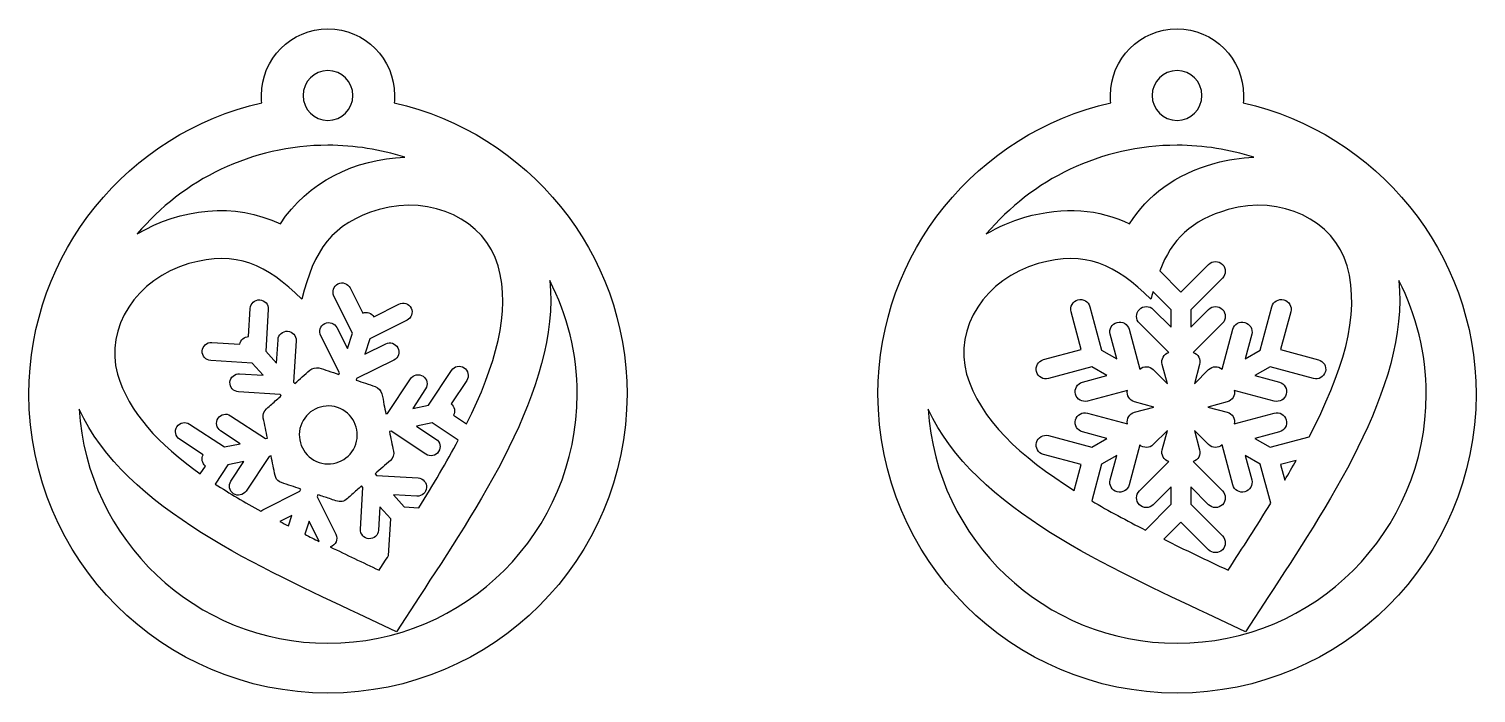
# Model space of a CAD drawing. Header units: centimetres. Extents: x -1 to 124, y -94 to 8.
# Drawn here: x 25.02 to 46.79, y -2.3 to 7.7 of the extents above; entities that cross this region are included whole.
import ezdxf

# ---------------------------------------------------------------- set-up
doc = ezdxf.new("R2010")
doc.units = ezdxf.units.CM
doc.header["$MEASUREMENT"] = 0
doc.layers.add('layer 1', color=7, linetype='Continuous')

msp = doc.modelspace()

# ---------------------------------------------------------------- linework, layer by layer
at = {"layer": 'layer 1', "color": 250}
for points, knots in [([(29.51982, -2.30398), (32.00457, -2.30398), (34.01887, -0.28968), (34.01887, 2.19507), (34.01887, 2.19507), (34.01887, 4.3376), (32.5212, 6.13034), (30.51568, 6.58353), (30.51568, 6.58353), (30.51966, 6.61983), (30.52172, 6.65675), (30.52172, 6.69412), (30.52172, 6.69412), (30.52172, 7.24745), (30.07314, 7.69602), (29.51982, 7.69602), (29.51982, 7.69602), (28.9665, 7.69602), (28.51792, 7.24745), (28.51792, 6.69412), (28.51792, 6.69412), (28.51792, 6.65675), (28.51998, 6.61983), (28.52396, 6.58353), (28.52396, 6.58353), (26.51844, 6.13034), (25.02077, 4.3376), (25.02077, 2.19507), (25.02077, 2.19507), (25.02077, -0.28968), (27.03507, -2.30398), (29.51982, -2.30398)], [0, 0, 0, 0, 0.11111111, 0.11111111, 0.11111111, 0.11111111, 0.22222222, 0.22222222, 0.22222222, 0.22222222, 0.33333333, 0.33333333, 0.33333333, 0.33333333, 0.44444444, 0.44444444, 0.44444444, 0.44444444, 0.55555556, 0.55555556, 0.55555556, 0.55555556, 0.66666667, 0.66666667, 0.66666667, 0.66666667, 0.77777778, 0.77777778, 0.77777778, 0.77777778, 1, 1, 1, 1]), ([(42.29387, -2.30398), (44.77862, -2.30398), (46.79292, -0.28968), (46.79292, 2.19507), (46.79292, 2.19507), (46.79292, 4.3376), (45.29525, 6.13034), (43.28973, 6.58353), (43.28973, 6.58353), (43.29371, 6.61983), (43.29577, 6.65675), (43.29577, 6.69412), (43.29577, 6.69412), (43.29577, 7.24745), (42.84719, 7.69602), (42.29387, 7.69602), (42.29387, 7.69602), (41.74055, 7.69602), (41.29197, 7.24745), (41.29197, 6.69412), (41.29197, 6.69412), (41.29197, 6.65675), (41.29403, 6.61983), (41.29801, 6.58353), (41.29801, 6.58353), (39.29249, 6.13034), (37.79482, 4.3376), (37.79482, 2.19507), (37.79482, 2.19507), (37.79482, -0.28968), (39.80912, -2.30398), (42.29387, -2.30398)], [0, 0, 0, 0, 0.11111111, 0.11111111, 0.11111111, 0.11111111, 0.22222222, 0.22222222, 0.22222222, 0.22222222, 0.33333333, 0.33333333, 0.33333333, 0.33333333, 0.44444444, 0.44444444, 0.44444444, 0.44444444, 0.55555556, 0.55555556, 0.55555556, 0.55555556, 0.66666667, 0.66666667, 0.66666667, 0.66666667, 0.77777778, 0.77777778, 0.77777778, 0.77777778, 1, 1, 1, 1]), ([(29.89474, 6.69412), (29.89474, 6.48706), (29.72688, 6.31921), (29.51982, 6.31921), (29.51982, 6.31921), (29.31276, 6.31921), (29.1449, 6.48706), (29.1449, 6.69412), (29.1449, 6.69412), (29.1449, 6.90118), (29.31276, 7.06905), (29.51982, 7.06905), (29.51982, 7.06905), (29.72688, 7.06905), (29.89474, 6.90118), (29.89474, 6.69412)], [0, 0, 0, 0, 0.2, 0.2, 0.2, 0.2, 0.4, 0.4, 0.4, 0.4, 0.6, 0.6, 0.6, 0.6, 1, 1, 1, 1]), ([(42.66879, 6.69412), (42.66879, 6.48706), (42.50093, 6.31921), (42.29387, 6.31921), (42.29387, 6.31921), (42.08681, 6.31921), (41.91895, 6.48706), (41.91895, 6.69412), (41.91895, 6.69412), (41.91895, 6.90118), (42.08681, 7.06905), (42.29387, 7.06905), (42.29387, 7.06905), (42.50093, 7.06905), (42.66879, 6.90118), (42.66879, 6.69412)], [0, 0, 0, 0, 0.2, 0.2, 0.2, 0.2, 0.4, 0.4, 0.4, 0.4, 0.6, 0.6, 0.6, 0.6, 1, 1, 1, 1]), ([(30.67399, 5.76297), (29.93792, 5.74206), (29.20319, 5.39154), (28.80456, 4.75904), (28.80456, 4.75904), (28.11828, 5.09244), (27.29427, 4.99507), (26.65079, 4.60833), (26.65079, 4.60833), (27.33855, 5.42512), (28.36847, 5.94428), (29.51982, 5.94428), (29.51982, 5.94428), (29.92258, 5.94428), (30.31037, 5.8805), (30.67399, 5.76297)], [0, 0, 0, 0, 0.2, 0.2, 0.2, 0.2, 0.4, 0.4, 0.4, 0.4, 0.6, 0.6, 0.6, 0.6, 1, 1, 1, 1]), ([(42.86645, 5.67371), (42.25555, 5.49998), (41.85301, 5.19444), (41.57861, 4.75904), (41.57861, 4.75904), (41.11565, 4.98395), (40.61146, 5.03237), (40.00414, 4.85967), (40.00414, 4.85967), (39.79992, 4.8016), (39.6048, 4.71649), (39.42484, 4.60833), (39.42484, 4.60833), (40.1126, 5.42512), (41.14252, 5.94428), (42.29387, 5.94428), (42.29387, 5.94428), (42.69663, 5.94428), (43.08442, 5.8805), (43.44804, 5.76297), (43.44804, 5.76297), (43.25329, 5.75744), (43.05754, 5.72806), (42.86645, 5.67371)], [0, 0, 0, 0, 0.14285714, 0.14285714, 0.14285714, 0.14285714, 0.28571429, 0.28571429, 0.28571429, 0.28571429, 0.42857143, 0.42857143, 0.42857143, 0.42857143, 0.57142857, 0.57142857, 0.57142857, 0.57142857, 0.71428571, 0.71428571, 0.71428571, 0.71428571, 1, 1, 1, 1]), ([(29.65487, 3.1989), (29.62111, 3.26634), (29.53907, 3.29362), (29.47163, 3.25986), (29.47163, 3.25986), (29.40422, 3.22609), (29.37693, 3.14408), (29.41071, 3.07665), (29.41071, 3.07665), (29.41071, 3.07665), (29.69125, 2.51635), (29.69125, 2.51635), (29.69125, 2.51635), (29.69125, 2.51635), (29.68378, 2.49395), (29.68378, 2.49395), (29.68378, 2.49395), (29.62993, 2.51186), (29.57609, 2.52977), (29.52223, 2.54769), (29.52223, 2.54769), (29.43156, 2.57785), (29.33123, 2.63084), (29.24658, 2.55568), (29.24658, 2.55568), (29.17141, 2.48897), (29.09626, 2.42223), (29.02108, 2.35551), (29.02108, 2.35551), (29.02108, 2.35551), (29.00358, 2.37523), (29.00358, 2.37523), (29.00358, 2.37523), (29.00358, 2.37523), (29.04076, 3.00073), (29.04076, 3.00073), (29.04076, 3.00073), (29.04524, 3.076), (28.98784, 3.14064), (28.91257, 3.14512), (28.91257, 3.14512), (28.8373, 3.14961), (28.77267, 3.0922), (28.76818, 3.01693), (28.76818, 3.01693), (28.76818, 3.01693), (28.74722, 2.66402), (28.74722, 2.66402), (28.74722, 2.66402), (28.74722, 2.66402), (28.58523, 2.84646), (28.58523, 2.84646), (28.58523, 2.84646), (28.58523, 2.84646), (28.62241, 3.47196), (28.62241, 3.47196), (28.62241, 3.47196), (28.6269, 3.54723), (28.56949, 3.61187), (28.49423, 3.61635), (28.49423, 3.61635), (28.41896, 3.62084), (28.35431, 3.56345), (28.34982, 3.48816), (28.34982, 3.48816), (28.34982, 3.48816), (28.32466, 3.06483), (28.32466, 3.06483), (28.32466, 3.06483), (28.29416, 3.06369), (28.26386, 3.05236), (28.23926, 3.03052), (28.23926, 3.03052), (28.21464, 3.00867), (28.19983, 2.97993), (28.19505, 2.94978), (28.19505, 2.94978), (28.19505, 2.94978), (27.77175, 2.97494), (27.77175, 2.97494), (27.77175, 2.97494), (27.69648, 2.97942), (27.63182, 2.92203), (27.62735, 2.84676), (27.62735, 2.84676), (27.62287, 2.77148), (27.68025, 2.70684), (27.75555, 2.70236), (27.75555, 2.70236), (27.75555, 2.70236), (28.38103, 2.66518), (28.38103, 2.66518), (28.38103, 2.66518), (28.38103, 2.66518), (28.543, 2.48272), (28.543, 2.48272), (28.543, 2.48272), (28.543, 2.48272), (28.19008, 2.50372), (28.19008, 2.50372), (28.19008, 2.50372), (28.11481, 2.50817), (28.05018, 2.4508), (28.04569, 2.37553), (28.04569, 2.37553), (28.04122, 2.30025), (28.0986, 2.23561), (28.17387, 2.23114), (28.17387, 2.23114), (28.17387, 2.23114), (28.79939, 2.19395), (28.79939, 2.19395), (28.79939, 2.19395), (28.79939, 2.19395), (28.81689, 2.17421), (28.81689, 2.17421), (28.81689, 2.17421), (28.76902, 2.13173), (28.72116, 2.08924), (28.67331, 2.04676), (28.67331, 2.04676), (28.64663, 2.02309), (28.62, 1.99942), (28.59333, 1.97574), (28.59333, 1.97574), (28.55422, 1.94103), (28.53648, 1.88771), (28.54701, 1.83647), (28.54701, 1.83647), (28.56767, 1.73573), (28.58835, 1.635), (28.60902, 1.53427), (28.60902, 1.53427), (28.60902, 1.53427), (28.57778, 1.52784), (28.57778, 1.52784), (28.57778, 1.52784), (28.57778, 1.52784), (28.05466, 1.8728), (28.05466, 1.8728), (28.05466, 1.8728), (27.99172, 1.91432), (27.90703, 1.89693), (27.86552, 1.83398), (27.86552, 1.83398), (27.82401, 1.77102), (27.84139, 1.68635), (27.90433, 1.64483), (27.90433, 1.64483), (27.90433, 1.64483), (28.19949, 1.45021), (28.19949, 1.45021), (28.19949, 1.45021), (28.19949, 1.45021), (27.96048, 1.40115), (27.96048, 1.40115), (27.96048, 1.40115), (27.96048, 1.40115), (27.43741, 1.74613), (27.43741, 1.74613), (27.43741, 1.74613), (27.37443, 1.78763), (27.28976, 1.77025), (27.24825, 1.7073), (27.24825, 1.7073), (27.20674, 1.64436), (27.22412, 1.55966), (27.28706, 1.51816), (27.28706, 1.51816), (27.28706, 1.51816), (27.64108, 1.28468), (27.64108, 1.28468), (27.64108, 1.28468), (27.62685, 1.2577), (27.62149, 1.22581), (27.62812, 1.19358), (27.62812, 1.19358), (27.63473, 1.16134), (27.6522, 1.13412), (27.67593, 1.11492), (27.67593, 1.11492), (27.67593, 1.11492), (27.59856, 0.99759), (27.59856, 0.99759), (27.59856, 0.99759), (26.97704, 1.43922), (26.51726, 1.92688), (26.35456, 2.49899), (26.35456, 2.49899), (26.15744, 3.19214), (26.63857, 3.93704), (27.42857, 4.16172), (27.42857, 4.16172), (28.14415, 4.36522), (28.59123, 4.15306), (29.12756, 3.62696), (29.12756, 3.62696), (29.30679, 4.35657), (29.57531, 4.77225), (30.29089, 4.97576), (30.29089, 4.97576), (31.08088, 5.20044), (31.88202, 4.82022), (32.07915, 4.12705), (32.07915, 4.12705), (32.27584, 3.43553), (32.03847, 2.62056), (31.60613, 1.75017), (31.60613, 1.75017), (31.60613, 1.75017), (31.40796, 1.88086), (31.40796, 1.88086), (31.40796, 1.88086), (31.42222, 1.90785), (31.42755, 1.93974), (31.42094, 1.97198), (31.42094, 1.97198), (31.41433, 2.00423), (31.39685, 2.03144), (31.37312, 2.05062), (31.37312, 2.05062), (31.37312, 2.05062), (31.60657, 2.40467), (31.60657, 2.40467), (31.60657, 2.40467), (31.64809, 2.46761), (31.6307, 2.5523), (31.56776, 2.59381), (31.56776, 2.59381), (31.50482, 2.63531), (31.42013, 2.61794), (31.37862, 2.55498), (31.37862, 2.55498), (31.37862, 2.55498), (31.03366, 2.03188), (31.03366, 2.03188), (31.03366, 2.03188), (31.03366, 2.03188), (30.79467, 1.98284), (30.79467, 1.98284), (30.79467, 1.98284), (30.79467, 1.98284), (30.9893, 2.27796), (30.9893, 2.27796), (30.9893, 2.27796), (31.03081, 2.34093), (31.01343, 2.42561), (30.95047, 2.46711), (30.95047, 2.46711), (30.88753, 2.50863), (30.80284, 2.49124), (30.76135, 2.42829), (30.76135, 2.42829), (30.76135, 2.42829), (30.41638, 1.9052), (30.41638, 1.9052), (30.41638, 1.9052), (30.41638, 1.9052), (30.39055, 1.89989), (30.39055, 1.89989), (30.39055, 1.89989), (30.38075, 1.94765), (30.37095, 1.9954), (30.36114, 2.04317), (30.36114, 2.04317), (30.34181, 2.13742), (30.33802, 2.27628), (30.22974, 2.3123), (30.22974, 2.3123), (30.13412, 2.34411), (30.03853, 2.37602), (29.94288, 2.40774), (29.94288, 2.40774), (29.94288, 2.40774), (29.95033, 2.43014), (29.95033, 2.43014), (29.95033, 2.43014), (29.95033, 2.43014), (30.51064, 2.71071), (30.51064, 2.71071), (30.51064, 2.71071), (30.57805, 2.74447), (30.60534, 2.8265), (30.57158, 2.89392), (30.57158, 2.89392), (30.5378, 2.96135), (30.45579, 2.98864), (30.38836, 2.95487), (30.38836, 2.95487), (30.38836, 2.95487), (30.07225, 2.79658), (30.07225, 2.79658), (30.07225, 2.79658), (30.07225, 2.79658), (30.14927, 3.02807), (30.14927, 3.02807), (30.14927, 3.02807), (30.14927, 3.02807), (30.70955, 3.30862), (30.70955, 3.30862), (30.70955, 3.30862), (30.77696, 3.34241), (30.80426, 3.42441), (30.77049, 3.49185), (30.77049, 3.49185), (30.73674, 3.55927), (30.65472, 3.58657), (30.5873, 3.5528), (30.5873, 3.5528), (30.5873, 3.5528), (30.20811, 3.36293), (30.20811, 3.36293), (30.20811, 3.36293), (30.19184, 3.38876), (30.16689, 3.40933), (30.13568, 3.41973), (30.13568, 3.41973), (30.10445, 3.43011), (30.07214, 3.42859), (30.04366, 3.41765), (30.04366, 3.41765), (30.04366, 3.41765), (29.85379, 3.79682), (29.85379, 3.79682), (29.85379, 3.79682), (29.82003, 3.86427), (29.73799, 3.89154), (29.67057, 3.85779), (29.67057, 3.85779), (29.60315, 3.82402), (29.57586, 3.74199), (29.60962, 3.67457), (29.60962, 3.67457), (29.60962, 3.67457), (29.89018, 3.11427), (29.89018, 3.11427), (29.89018, 3.11427), (29.89018, 3.11427), (29.81316, 2.88278), (29.81316, 2.88278), (29.81316, 2.88278), (29.81316, 2.88278), (29.65487, 3.1989), (29.65487, 3.1989)], [0, 0, 0, 0, 0.01149425, 0.01149425, 0.01149425, 0.01149425, 0.02298851, 0.02298851, 0.02298851, 0.02298851, 0.03448276, 0.03448276, 0.03448276, 0.03448276, 0.04597701, 0.04597701, 0.04597701, 0.04597701, 0.05747126, 0.05747126, 0.05747126, 0.05747126, 0.06896552, 0.06896552, 0.06896552, 0.06896552, 0.08045977, 0.08045977, 0.08045977, 0.08045977, 0.09195402, 0.09195402, 0.09195402, 0.09195402, 0.10344828, 0.10344828, 0.10344828, 0.10344828, 0.11494253, 0.11494253, 0.11494253, 0.11494253, 0.12643678, 0.12643678, 0.12643678, 0.12643678, 0.13793103, 0.13793103, 0.13793103, 0.13793103, 0.14942529, 0.14942529, 0.14942529, 0.14942529, 0.16091954, 0.16091954, 0.16091954, 0.16091954, 0.17241379, 0.17241379, 0.17241379, 0.17241379, 0.18390805, 0.18390805, 0.18390805, 0.18390805, 0.1954023, 0.1954023, 0.1954023, 0.1954023, 0.20689655, 0.20689655, 0.20689655, 0.20689655, 0.2183908, 0.2183908, 0.2183908, 0.2183908, 0.22988506, 0.22988506, 0.22988506, 0.22988506, 0.24137931, 0.24137931, 0.24137931, 0.24137931, 0.25287356, 0.25287356, 0.25287356, 0.25287356, 0.26436782, 0.26436782, 0.26436782, 0.26436782, 0.27586207, 0.27586207, 0.27586207, 0.27586207, 0.28735632, 0.28735632, 0.28735632, 0.28735632, 0.29885057, 0.29885057, 0.29885057, 0.29885057, 0.31034483, 0.31034483, 0.31034483, 0.31034483, 0.32183908, 0.32183908, 0.32183908, 0.32183908, 0.33333333, 0.33333333, 0.33333333, 0.33333333, 0.34482759, 0.34482759, 0.34482759, 0.34482759, 0.35632184, 0.35632184, 0.35632184, 0.35632184, 0.36781609, 0.36781609, 0.36781609, 0.36781609, 0.37931034, 0.37931034, 0.37931034, 0.37931034, 0.3908046, 0.3908046, 0.3908046, 0.3908046, 0.40229885, 0.40229885, 0.40229885, 0.40229885, 0.4137931, 0.4137931, 0.4137931, 0.4137931, 0.42528736, 0.42528736, 0.42528736, 0.42528736, 0.43678161, 0.43678161, 0.43678161, 0.43678161, 0.44827586, 0.44827586, 0.44827586, 0.44827586, 0.45977011, 0.45977011, 0.45977011, 0.45977011, 0.47126437, 0.47126437, 0.47126437, 0.47126437, 0.48275862, 0.48275862, 0.48275862, 0.48275862, 0.49425287, 0.49425287, 0.49425287, 0.49425287, 0.50574713, 0.50574713, 0.50574713, 0.50574713, 0.51724138, 0.51724138, 0.51724138, 0.51724138, 0.52873563, 0.52873563, 0.52873563, 0.52873563, 0.54022989, 0.54022989, 0.54022989, 0.54022989, 0.55172414, 0.55172414, 0.55172414, 0.55172414, 0.56321839, 0.56321839, 0.56321839, 0.56321839, 0.57471264, 0.57471264, 0.57471264, 0.57471264, 0.5862069, 0.5862069, 0.5862069, 0.5862069, 0.59770115, 0.59770115, 0.59770115, 0.59770115, 0.6091954, 0.6091954, 0.6091954, 0.6091954, 0.62068966, 0.62068966, 0.62068966, 0.62068966, 0.63218391, 0.63218391, 0.63218391, 0.63218391, 0.64367816, 0.64367816, 0.64367816, 0.64367816, 0.65517241, 0.65517241, 0.65517241, 0.65517241, 0.66666667, 0.66666667, 0.66666667, 0.66666667, 0.67816092, 0.67816092, 0.67816092, 0.67816092, 0.68965517, 0.68965517, 0.68965517, 0.68965517, 0.70114943, 0.70114943, 0.70114943, 0.70114943, 0.71264368, 0.71264368, 0.71264368, 0.71264368, 0.72413793, 0.72413793, 0.72413793, 0.72413793, 0.73563218, 0.73563218, 0.73563218, 0.73563218, 0.74712644, 0.74712644, 0.74712644, 0.74712644, 0.75862069, 0.75862069, 0.75862069, 0.75862069, 0.77011494, 0.77011494, 0.77011494, 0.77011494, 0.7816092, 0.7816092, 0.7816092, 0.7816092, 0.79310345, 0.79310345, 0.79310345, 0.79310345, 0.8045977, 0.8045977, 0.8045977, 0.8045977, 0.81609195, 0.81609195, 0.81609195, 0.81609195, 0.82758621, 0.82758621, 0.82758621, 0.82758621, 0.83908046, 0.83908046, 0.83908046, 0.83908046, 0.85057471, 0.85057471, 0.85057471, 0.85057471, 0.86206897, 0.86206897, 0.86206897, 0.86206897, 0.87356322, 0.87356322, 0.87356322, 0.87356322, 0.88505747, 0.88505747, 0.88505747, 0.88505747, 0.89655172, 0.89655172, 0.89655172, 0.89655172, 0.90804598, 0.90804598, 0.90804598, 0.90804598, 0.91954023, 0.91954023, 0.91954023, 0.91954023, 0.93103448, 0.93103448, 0.93103448, 0.93103448, 0.94252874, 0.94252874, 0.94252874, 0.94252874, 0.95402299, 0.95402299, 0.95402299, 0.95402299, 0.96551724, 0.96551724, 0.96551724, 0.96551724, 0.97701149, 0.97701149, 0.97701149, 0.97701149, 1, 1, 1, 1]), ([(42.55546, 2.35373), (42.55546, 2.35373), (42.63361, 2.64532), (42.63361, 2.64532), (42.63361, 2.64532), (42.65402, 2.72155), (42.61064, 2.79985), (42.53619, 2.82351), (42.53619, 2.82351), (42.53619, 2.82351), (42.9769, 3.26423), (42.9769, 3.26423), (42.9769, 3.26423), (43.03434, 3.32165), (43.03434, 3.41478), (42.9769, 3.4722), (42.9769, 3.4722), (42.91948, 3.52963), (42.82636, 3.52963), (42.76892, 3.4722), (42.76892, 3.4722), (42.76892, 3.4722), (42.49966, 3.20294), (42.49966, 3.20294), (42.49966, 3.20294), (42.49966, 3.20294), (42.49966, 3.46573), (42.49966, 3.46573), (42.49966, 3.46573), (42.49966, 3.46573), (42.9769, 3.94298), (42.9769, 3.94298), (42.9769, 3.94298), (43.03434, 4.00042), (43.03434, 4.09356), (42.9769, 4.15097), (42.9769, 4.15097), (42.91948, 4.20841), (42.82636, 4.20841), (42.76892, 4.15097), (42.76892, 4.15097), (42.76892, 4.15097), (42.3526, 3.73463), (42.3526, 3.73463), (42.3526, 3.73463), (42.3526, 3.73463), (42.03288, 4.05435), (42.03288, 4.05435), (42.03288, 4.05435), (42.21668, 4.52523), (42.50294, 4.81593), (43.06494, 4.97576), (43.06494, 4.97576), (43.85492, 5.20044), (44.65607, 4.82022), (44.8532, 4.12705), (44.8532, 4.12705), (45.06447, 3.38417), (44.77487, 2.49882), (44.28073, 1.55535), (44.28073, 1.55535), (44.28073, 1.55535), (43.69347, 1.398), (43.69347, 1.398), (43.69347, 1.398), (43.69347, 1.398), (43.46587, 1.52939), (43.46587, 1.52939), (43.46587, 1.52939), (43.46587, 1.52939), (43.8337, 1.62796), (43.8337, 1.62796), (43.8337, 1.62796), (43.91216, 1.64898), (43.95871, 1.72963), (43.93771, 1.80808), (43.93771, 1.80808), (43.91668, 1.88654), (43.83604, 1.93309), (43.75757, 1.91207), (43.75757, 1.91207), (43.75757, 1.91207), (43.15555, 1.75076), (43.15555, 1.75076), (43.15555, 1.75076), (43.17228, 1.82705), (43.12616, 1.90377), (43.04993, 1.9242), (43.04993, 1.9242), (43.04993, 1.9242), (42.75832, 2.00234), (42.75832, 2.00234), (42.75832, 2.00234), (42.75832, 2.00234), (43.04993, 2.08048), (43.04993, 2.08048), (43.04993, 2.08048), (43.12616, 2.10089), (43.17228, 2.1776), (43.15555, 2.25392), (43.15555, 2.25392), (43.15555, 2.25392), (43.75757, 2.09262), (43.75757, 2.09262), (43.75757, 2.09262), (43.83604, 2.07159), (43.91668, 2.11814), (43.93771, 2.19659), (43.93771, 2.19659), (43.95871, 2.27505), (43.91216, 2.35569), (43.83371, 2.37671), (43.83371, 2.37671), (43.83371, 2.37671), (43.46586, 2.47527), (43.46586, 2.47527), (43.46586, 2.47527), (43.46586, 2.47527), (43.69347, 2.60668), (43.69347, 2.60668), (43.69347, 2.60668), (43.69347, 2.60668), (44.34542, 2.43199), (44.34542, 2.43199), (44.34542, 2.43199), (44.42385, 2.41097), (44.50451, 2.45753), (44.52552, 2.53598), (44.52552, 2.53598), (44.54656, 2.61443), (44.49999, 2.69508), (44.42155, 2.71609), (44.42155, 2.71609), (44.42155, 2.71609), (43.85281, 2.86849), (43.85281, 2.86849), (43.85281, 2.86849), (43.85281, 2.86849), (44.0052, 3.43721), (44.0052, 3.43721), (44.0052, 3.43721), (44.02621, 3.51568), (43.97965, 3.5963), (43.9012, 3.61735), (43.9012, 3.61735), (43.82274, 3.63835), (43.74212, 3.5918), (43.72109, 3.51334), (43.72109, 3.51334), (43.72109, 3.51334), (43.5464, 2.86141), (43.5464, 2.86141), (43.5464, 2.86141), (43.5464, 2.86141), (43.3188, 2.73001), (43.3188, 2.73001), (43.3188, 2.73001), (43.3188, 2.73001), (43.41737, 3.09785), (43.41737, 3.09785), (43.41737, 3.09785), (43.4384, 3.17628), (43.39184, 3.25692), (43.31337, 3.27795), (43.31337, 3.27795), (43.23492, 3.29898), (43.15427, 3.25241), (43.13326, 3.17396), (43.13326, 3.17396), (43.13326, 3.17396), (42.97193, 2.57193), (42.97193, 2.57193), (42.97193, 2.57193), (42.91423, 2.62457), (42.82473, 2.62299), (42.76892, 2.56719), (42.76892, 2.56719), (42.76892, 2.56719), (42.55546, 2.35373), (42.55546, 2.35373)], [0, 0, 0, 0, 0.02173913, 0.02173913, 0.02173913, 0.02173913, 0.04347826, 0.04347826, 0.04347826, 0.04347826, 0.06521739, 0.06521739, 0.06521739, 0.06521739, 0.08695652, 0.08695652, 0.08695652, 0.08695652, 0.10869565, 0.10869565, 0.10869565, 0.10869565, 0.13043478, 0.13043478, 0.13043478, 0.13043478, 0.15217391, 0.15217391, 0.15217391, 0.15217391, 0.17391304, 0.17391304, 0.17391304, 0.17391304, 0.19565217, 0.19565217, 0.19565217, 0.19565217, 0.2173913, 0.2173913, 0.2173913, 0.2173913, 0.23913043, 0.23913043, 0.23913043, 0.23913043, 0.26086957, 0.26086957, 0.26086957, 0.26086957, 0.2826087, 0.2826087, 0.2826087, 0.2826087, 0.30434783, 0.30434783, 0.30434783, 0.30434783, 0.32608696, 0.32608696, 0.32608696, 0.32608696, 0.34782609, 0.34782609, 0.34782609, 0.34782609, 0.36956522, 0.36956522, 0.36956522, 0.36956522, 0.39130435, 0.39130435, 0.39130435, 0.39130435, 0.41304348, 0.41304348, 0.41304348, 0.41304348, 0.43478261, 0.43478261, 0.43478261, 0.43478261, 0.45652174, 0.45652174, 0.45652174, 0.45652174, 0.47826087, 0.47826087, 0.47826087, 0.47826087, 0.5, 0.5, 0.5, 0.5, 0.52173913, 0.52173913, 0.52173913, 0.52173913, 0.54347826, 0.54347826, 0.54347826, 0.54347826, 0.56521739, 0.56521739, 0.56521739, 0.56521739, 0.58695652, 0.58695652, 0.58695652, 0.58695652, 0.60869565, 0.60869565, 0.60869565, 0.60869565, 0.63043478, 0.63043478, 0.63043478, 0.63043478, 0.65217391, 0.65217391, 0.65217391, 0.65217391, 0.67391304, 0.67391304, 0.67391304, 0.67391304, 0.69565217, 0.69565217, 0.69565217, 0.69565217, 0.7173913, 0.7173913, 0.7173913, 0.7173913, 0.73913043, 0.73913043, 0.73913043, 0.73913043, 0.76086957, 0.76086957, 0.76086957, 0.76086957, 0.7826087, 0.7826087, 0.7826087, 0.7826087, 0.80434783, 0.80434783, 0.80434783, 0.80434783, 0.82608696, 0.82608696, 0.82608696, 0.82608696, 0.84782609, 0.84782609, 0.84782609, 0.84782609, 0.86956522, 0.86956522, 0.86956522, 0.86956522, 0.89130435, 0.89130435, 0.89130435, 0.89130435, 0.91304348, 0.91304348, 0.91304348, 0.91304348, 0.93478261, 0.93478261, 0.93478261, 0.93478261, 0.95652174, 0.95652174, 0.95652174, 0.95652174, 1, 1, 1, 1]), ([(40.74824, 0.74757), (39.93898, 1.25476), (39.32259, 1.81682), (39.12861, 2.49899), (39.12861, 2.49899), (38.93149, 3.19212), (39.41262, 3.93704), (40.20262, 4.16172), (40.20262, 4.16172), (40.9182, 4.36522), (41.36528, 4.15306), (41.90161, 3.62696), (41.90161, 3.62696), (41.91111, 3.66562), (41.92087, 3.70342), (41.93092, 3.74033), (41.93092, 3.74033), (41.93092, 3.74033), (42.20553, 3.46573), (42.20553, 3.46573), (42.20553, 3.46573), (42.20553, 3.46573), (42.20553, 3.20294), (42.20553, 3.20294), (42.20553, 3.20294), (42.20553, 3.20294), (41.93625, 3.4722), (41.93625, 3.4722), (41.93625, 3.4722), (41.87882, 3.52963), (41.78569, 3.52963), (41.72825, 3.4722), (41.72825, 3.4722), (41.67081, 3.41478), (41.67081, 3.32165), (41.72825, 3.26423), (41.72825, 3.26423), (41.72825, 3.26423), (42.16897, 2.82351), (42.16897, 2.82351), (42.16897, 2.82351), (42.09451, 2.79985), (42.05116, 2.72155), (42.07157, 2.64532), (42.07157, 2.64532), (42.07157, 2.64532), (42.1497, 2.35373), (42.1497, 2.35373), (42.1497, 2.35373), (42.1497, 2.35373), (41.93625, 2.56719), (41.93625, 2.56719), (41.93625, 2.56719), (41.88044, 2.62299), (41.79097, 2.62459), (41.73322, 2.57194), (41.73322, 2.57194), (41.73322, 2.57194), (41.57191, 3.17396), (41.57191, 3.17396), (41.57191, 3.17396), (41.5509, 3.25241), (41.47026, 3.29898), (41.3918, 3.27795), (41.3918, 3.27795), (41.31335, 3.25694), (41.26678, 3.17628), (41.28781, 3.09785), (41.28781, 3.09785), (41.28781, 3.09785), (41.38637, 2.72999), (41.38637, 2.72999), (41.38637, 2.72999), (41.38637, 2.72999), (41.15877, 2.86141), (41.15877, 2.86141), (41.15877, 2.86141), (41.15877, 2.86141), (40.98408, 3.51334), (40.98408, 3.51334), (40.98408, 3.51334), (40.96307, 3.5918), (40.88243, 3.63835), (40.80397, 3.61735), (40.80397, 3.61735), (40.7255, 3.5963), (40.67895, 3.51568), (40.69997, 3.43721), (40.69997, 3.43721), (40.69997, 3.43721), (40.85237, 2.86849), (40.85237, 2.86849), (40.85237, 2.86849), (40.85237, 2.86849), (40.28363, 2.71611), (40.28363, 2.71611), (40.28363, 2.71611), (40.20517, 2.69508), (40.15862, 2.61443), (40.17963, 2.53598), (40.17963, 2.53598), (40.20067, 2.45753), (40.2813, 2.41097), (40.35976, 2.43199), (40.35976, 2.43199), (40.35976, 2.43199), (41.01171, 2.60668), (41.01171, 2.60668), (41.01171, 2.60668), (41.01171, 2.60668), (41.23931, 2.47527), (41.23931, 2.47527), (41.23931, 2.47527), (41.23931, 2.47527), (40.87146, 2.37671), (40.87146, 2.37671), (40.87146, 2.37671), (40.79302, 2.35569), (40.74645, 2.27505), (40.76748, 2.19659), (40.76748, 2.19659), (40.78849, 2.11814), (40.86914, 2.07159), (40.94759, 2.09262), (40.94759, 2.09262), (40.94759, 2.09262), (41.54961, 2.25392), (41.54961, 2.25392), (41.54961, 2.25392), (41.5329, 2.17762), (41.579, 2.10089), (41.65524, 2.08048), (41.65524, 2.08048), (41.65524, 2.08048), (41.94684, 2.00234), (41.94684, 2.00234), (41.94684, 2.00234), (41.94684, 2.00234), (41.65524, 1.9242), (41.65524, 1.9242), (41.65524, 1.9242), (41.579, 1.90377), (41.5329, 1.82705), (41.54962, 1.75076), (41.54962, 1.75076), (41.54962, 1.75076), (40.94759, 1.91207), (40.94759, 1.91207), (40.94759, 1.91207), (40.86914, 1.93309), (40.78849, 1.88654), (40.76748, 1.80808), (40.76748, 1.80808), (40.74645, 1.72963), (40.79302, 1.64898), (40.87146, 1.62796), (40.87146, 1.62796), (40.87146, 1.62796), (41.23931, 1.52941), (41.23931, 1.52941), (41.23931, 1.52941), (41.23931, 1.52941), (41.01171, 1.398), (41.01171, 1.398), (41.01171, 1.398), (41.01171, 1.398), (40.35976, 1.57269), (40.35976, 1.57269), (40.35976, 1.57269), (40.2813, 1.59372), (40.20067, 1.54715), (40.17963, 1.46869), (40.17963, 1.46869), (40.15862, 1.39025), (40.20517, 1.3096), (40.28363, 1.28858), (40.28363, 1.28858), (40.28363, 1.28858), (40.85237, 1.13619), (40.85237, 1.13619), (40.85237, 1.13619), (40.85237, 1.13619), (40.74824, 0.74757), (40.74824, 0.74757)], [0, 0, 0, 0, 0.0212766, 0.0212766, 0.0212766, 0.0212766, 0.04255319, 0.04255319, 0.04255319, 0.04255319, 0.06382979, 0.06382979, 0.06382979, 0.06382979, 0.08510638, 0.08510638, 0.08510638, 0.08510638, 0.10638298, 0.10638298, 0.10638298, 0.10638298, 0.12765957, 0.12765957, 0.12765957, 0.12765957, 0.14893617, 0.14893617, 0.14893617, 0.14893617, 0.17021277, 0.17021277, 0.17021277, 0.17021277, 0.19148936, 0.19148936, 0.19148936, 0.19148936, 0.21276596, 0.21276596, 0.21276596, 0.21276596, 0.23404255, 0.23404255, 0.23404255, 0.23404255, 0.25531915, 0.25531915, 0.25531915, 0.25531915, 0.27659574, 0.27659574, 0.27659574, 0.27659574, 0.29787234, 0.29787234, 0.29787234, 0.29787234, 0.31914894, 0.31914894, 0.31914894, 0.31914894, 0.34042553, 0.34042553, 0.34042553, 0.34042553, 0.36170213, 0.36170213, 0.36170213, 0.36170213, 0.38297872, 0.38297872, 0.38297872, 0.38297872, 0.40425532, 0.40425532, 0.40425532, 0.40425532, 0.42553191, 0.42553191, 0.42553191, 0.42553191, 0.44680851, 0.44680851, 0.44680851, 0.44680851, 0.46808511, 0.46808511, 0.46808511, 0.46808511, 0.4893617, 0.4893617, 0.4893617, 0.4893617, 0.5106383, 0.5106383, 0.5106383, 0.5106383, 0.53191489, 0.53191489, 0.53191489, 0.53191489, 0.55319149, 0.55319149, 0.55319149, 0.55319149, 0.57446809, 0.57446809, 0.57446809, 0.57446809, 0.59574468, 0.59574468, 0.59574468, 0.59574468, 0.61702128, 0.61702128, 0.61702128, 0.61702128, 0.63829787, 0.63829787, 0.63829787, 0.63829787, 0.65957447, 0.65957447, 0.65957447, 0.65957447, 0.68085106, 0.68085106, 0.68085106, 0.68085106, 0.70212766, 0.70212766, 0.70212766, 0.70212766, 0.72340426, 0.72340426, 0.72340426, 0.72340426, 0.74468085, 0.74468085, 0.74468085, 0.74468085, 0.76595745, 0.76595745, 0.76595745, 0.76595745, 0.78723404, 0.78723404, 0.78723404, 0.78723404, 0.80851064, 0.80851064, 0.80851064, 0.80851064, 0.82978723, 0.82978723, 0.82978723, 0.82978723, 0.85106383, 0.85106383, 0.85106383, 0.85106383, 0.87234043, 0.87234043, 0.87234043, 0.87234043, 0.89361702, 0.89361702, 0.89361702, 0.89361702, 0.91489362, 0.91489362, 0.91489362, 0.91489362, 0.93617021, 0.93617021, 0.93617021, 0.93617021, 0.95744681, 0.95744681, 0.95744681, 0.95744681, 1, 1, 1, 1]), ([(30.89776, -0.84786), (31.70511, 0.40205), (33.02317, 2.29118), (32.85681, 3.9058), (32.85681, 3.9058), (33.12031, 3.39296), (33.26903, 2.81135), (33.26903, 2.19507), (33.26903, 2.19507), (33.26903, 0.12444), (31.59045, -1.55414), (29.51982, -1.55414), (29.51982, -1.55414), (27.52452, -1.55414), (25.89353, 0.00462), (25.77748, 1.9708), (25.77748, 1.9708), (26.4514, 0.46981), (28.61176, -0.46171), (29.97713, -1.10969), (29.97713, -1.10969), (29.97713, -1.10969), (30.55231, -1.38267), (30.55231, -1.38267), (30.55231, -1.38267), (30.55231, -1.38267), (30.89776, -0.84786), (30.89776, -0.84786)], [0, 0, 0, 0, 0.125, 0.125, 0.125, 0.125, 0.25, 0.25, 0.25, 0.25, 0.375, 0.375, 0.375, 0.375, 0.5, 0.5, 0.5, 0.5, 0.625, 0.625, 0.625, 0.625, 0.75, 0.75, 0.75, 0.75, 1, 1, 1, 1]), ([(43.67181, -0.84786), (44.47916, 0.40205), (45.79722, 2.29118), (45.63086, 3.9058), (45.63086, 3.9058), (45.89436, 3.39296), (46.04308, 2.81135), (46.04308, 2.19507), (46.04308, 2.19507), (46.04308, 0.12444), (44.3645, -1.55414), (42.29387, -1.55414), (42.29387, -1.55414), (40.29857, -1.55414), (38.66758, 0.00462), (38.55153, 1.9708), (38.55153, 1.9708), (39.22545, 0.46981), (41.38581, -0.46171), (42.75118, -1.10969), (42.75118, -1.10969), (42.75118, -1.10969), (43.32636, -1.38267), (43.32636, -1.38267), (43.32636, -1.38267), (43.32636, -1.38267), (43.67181, -0.84786), (43.67181, -0.84786)], [0, 0, 0, 0, 0.125, 0.125, 0.125, 0.125, 0.25, 0.25, 0.25, 0.25, 0.375, 0.375, 0.375, 0.375, 0.5, 0.5, 0.5, 0.5, 0.625, 0.625, 0.625, 0.625, 0.75, 0.75, 0.75, 0.75, 1, 1, 1, 1]), ([(29.93831, 1.44511), (29.86227, 1.21657), (29.61539, 1.09296), (29.38686, 1.16898), (29.38686, 1.16898), (29.15832, 1.24502), (29.03469, 1.49192), (29.11072, 1.72043), (29.11072, 1.72043), (29.18675, 1.94899), (29.43366, 2.07261), (29.66219, 1.99658), (29.66219, 1.99658), (29.89072, 1.92054), (30.01434, 1.67364), (29.93831, 1.44511)], [0, 0, 0, 0, 0.2, 0.2, 0.2, 0.2, 0.4, 0.4, 0.4, 0.4, 0.6, 0.6, 0.6, 0.6, 1, 1, 1, 1]), ([(30.88842, 0.48726), (30.88842, 0.48726), (30.66802, 0.50037), (30.66802, 0.50037), (30.66802, 0.50037), (30.66802, 0.50037), (30.50604, 0.68284), (30.50604, 0.68284), (30.50604, 0.68284), (30.50604, 0.68284), (30.85896, 0.66184), (30.85896, 0.66184), (30.85896, 0.66184), (30.93423, 0.65737), (30.99889, 0.71475), (31.00335, 0.79003), (31.00335, 0.79003), (31.00786, 0.8653), (30.95045, 0.92995), (30.87518, 0.93442), (30.87518, 0.93442), (30.87518, 0.93442), (30.24968, 0.9716), (30.24968, 0.9716), (30.24968, 0.9716), (30.24968, 0.9716), (30.2285, 0.99548), (30.2285, 0.99548), (30.2285, 0.99548), (30.30541, 1.06374), (30.3823, 1.13201), (30.4592, 1.20029), (30.4592, 1.20029), (30.49834, 1.23502), (30.51607, 1.28833), (30.50555, 1.33956), (30.50555, 1.33956), (30.48551, 1.43719), (30.46548, 1.53479), (30.44544, 1.6324), (30.44544, 1.6324), (30.44544, 1.6324), (30.47128, 1.6377), (30.47128, 1.6377), (30.47128, 1.6377), (30.47128, 1.6377), (30.99437, 1.29276), (30.99437, 1.29276), (30.99437, 1.29276), (31.05734, 1.25125), (31.14203, 1.26863), (31.18353, 1.33158), (31.18353, 1.33158), (31.22503, 1.39452), (31.20766, 1.4792), (31.1447, 1.52071), (31.1447, 1.52071), (31.1447, 1.52071), (30.84958, 1.71534), (30.84958, 1.71534), (30.84958, 1.71534), (30.84958, 1.71534), (31.08856, 1.76439), (31.08856, 1.76439), (31.08856, 1.76439), (31.08856, 1.76439), (31.48059, 1.50586), (31.48059, 1.50586), (31.48059, 1.50586), (31.30371, 1.17215), (31.10196, 0.83138), (30.88842, 0.48726)], [0, 0, 0, 0, 0.05263158, 0.05263158, 0.05263158, 0.05263158, 0.10526316, 0.10526316, 0.10526316, 0.10526316, 0.15789474, 0.15789474, 0.15789474, 0.15789474, 0.21052632, 0.21052632, 0.21052632, 0.21052632, 0.26315789, 0.26315789, 0.26315789, 0.26315789, 0.31578947, 0.31578947, 0.31578947, 0.31578947, 0.36842105, 0.36842105, 0.36842105, 0.36842105, 0.42105263, 0.42105263, 0.42105263, 0.42105263, 0.47368421, 0.47368421, 0.47368421, 0.47368421, 0.52631579, 0.52631579, 0.52631579, 0.52631579, 0.57894737, 0.57894737, 0.57894737, 0.57894737, 0.63157895, 0.63157895, 0.63157895, 0.63157895, 0.68421053, 0.68421053, 0.68421053, 0.68421053, 0.73684211, 0.73684211, 0.73684211, 0.73684211, 0.78947368, 0.78947368, 0.78947368, 0.78947368, 0.84210526, 0.84210526, 0.84210526, 0.84210526, 0.89473684, 0.89473684, 0.89473684, 0.89473684, 1, 1, 1, 1]), ([(41.81742, 0.15084), (41.53719, 0.29371), (41.26602, 0.43917), (41.01025, 0.58898), (41.01025, 0.58898), (41.01025, 0.58898), (41.15877, 1.14327), (41.15877, 1.14327), (41.15877, 1.14327), (41.15877, 1.14327), (41.38637, 1.27468), (41.38637, 1.27468), (41.38637, 1.27468), (41.38637, 1.27468), (41.28781, 0.90683), (41.28781, 0.90683), (41.28781, 0.90683), (41.26678, 0.82838), (41.31335, 0.74774), (41.3918, 0.72672), (41.3918, 0.72672), (41.47026, 0.70569), (41.5509, 0.75225), (41.57191, 0.83071), (41.57191, 0.83071), (41.57191, 0.83071), (41.73322, 1.43273), (41.73322, 1.43273), (41.73322, 1.43273), (41.79097, 1.3801), (41.88044, 1.38167), (41.93624, 1.43748), (41.93624, 1.43748), (41.93624, 1.43748), (42.1497, 1.65096), (42.1497, 1.65096), (42.1497, 1.65096), (42.1497, 1.65096), (42.07157, 1.35935), (42.07157, 1.35935), (42.07157, 1.35935), (42.05116, 1.28311), (42.09451, 1.20483), (42.16897, 1.18117), (42.16897, 1.18117), (42.16897, 1.18117), (41.72825, 0.74044), (41.72825, 0.74044), (41.72825, 0.74044), (41.67081, 0.683), (41.67081, 0.58988), (41.72825, 0.53246), (41.72825, 0.53246), (41.78569, 0.47503), (41.8788, 0.47503), (41.93624, 0.53246), (41.93624, 0.53246), (41.93624, 0.53246), (42.20553, 0.80173), (42.20553, 0.80173), (42.20553, 0.80173), (42.20553, 0.80173), (42.20553, 0.53893), (42.20553, 0.53893), (42.20553, 0.53893), (42.20553, 0.53893), (41.81742, 0.15084), (41.81742, 0.15084)], [0, 0, 0, 0, 0.05555556, 0.05555556, 0.05555556, 0.05555556, 0.11111111, 0.11111111, 0.11111111, 0.11111111, 0.16666667, 0.16666667, 0.16666667, 0.16666667, 0.22222222, 0.22222222, 0.22222222, 0.22222222, 0.27777778, 0.27777778, 0.27777778, 0.27777778, 0.33333333, 0.33333333, 0.33333333, 0.33333333, 0.38888889, 0.38888889, 0.38888889, 0.38888889, 0.44444444, 0.44444444, 0.44444444, 0.44444444, 0.5, 0.5, 0.5, 0.5, 0.55555556, 0.55555556, 0.55555556, 0.55555556, 0.61111111, 0.61111111, 0.61111111, 0.61111111, 0.66666667, 0.66666667, 0.66666667, 0.66666667, 0.72222222, 0.72222222, 0.72222222, 0.72222222, 0.77777778, 0.77777778, 0.77777778, 0.77777778, 0.83333333, 0.83333333, 0.83333333, 0.83333333, 0.88888889, 0.88888889, 0.88888889, 0.88888889, 1, 1, 1, 1]), ([(42.49966, 0.53893), (42.49966, 0.53893), (42.49966, 0.80173), (42.49966, 0.80173), (42.49966, 0.80173), (42.49966, 0.80173), (42.76892, 0.53246), (42.76892, 0.53246), (42.76892, 0.53246), (42.82636, 0.47503), (42.91948, 0.47503), (42.9769, 0.53246), (42.9769, 0.53246), (43.03434, 0.58988), (43.03434, 0.683), (42.9769, 0.74044), (42.9769, 0.74044), (42.9769, 0.74044), (42.53619, 1.18117), (42.53619, 1.18117), (42.53619, 1.18117), (42.61064, 1.20483), (42.65402, 1.28311), (42.63361, 1.35935), (42.63361, 1.35935), (42.63361, 1.35935), (42.55546, 1.65096), (42.55546, 1.65096), (42.55546, 1.65096), (42.55546, 1.65096), (42.76892, 1.43748), (42.76892, 1.43748), (42.76892, 1.43748), (42.82473, 1.38167), (42.91423, 1.38012), (42.97193, 1.43273), (42.97193, 1.43273), (42.97193, 1.43273), (43.13326, 0.83071), (43.13326, 0.83071), (43.13326, 0.83071), (43.15427, 0.75225), (43.23492, 0.70569), (43.31337, 0.72672), (43.31337, 0.72672), (43.39184, 0.74774), (43.4384, 0.82838), (43.41737, 0.90683), (43.41737, 0.90683), (43.41737, 0.90683), (43.3188, 1.27468), (43.3188, 1.27468), (43.3188, 1.27468), (43.3188, 1.27468), (43.54639, 1.14327), (43.54639, 1.14327), (43.54639, 1.14327), (43.54639, 1.14327), (43.70413, 0.55459), (43.70413, 0.55459), (43.70413, 0.55459), (43.49818, 0.2206), (43.28022, -0.11677), (43.06229, -0.45415), (43.06229, -0.45415), (42.73677, -0.29965), (42.4112, -0.14515), (42.09433, 0.01179), (42.09433, 0.01179), (42.09433, 0.01179), (42.3526, 0.27003), (42.3526, 0.27003), (42.3526, 0.27003), (42.3526, 0.27003), (42.76892, -0.14631), (42.76892, -0.14631), (42.76892, -0.14631), (42.82636, -0.20375), (42.91948, -0.20375), (42.9769, -0.14631), (42.9769, -0.14631), (43.03434, -0.08887), (43.03434, 0.00424), (42.9769, 0.06168), (42.9769, 0.06168), (42.9769, 0.06168), (42.49966, 0.53893), (42.49966, 0.53893)], [0, 0, 0, 0, 0.04347826, 0.04347826, 0.04347826, 0.04347826, 0.08695652, 0.08695652, 0.08695652, 0.08695652, 0.13043478, 0.13043478, 0.13043478, 0.13043478, 0.17391304, 0.17391304, 0.17391304, 0.17391304, 0.2173913, 0.2173913, 0.2173913, 0.2173913, 0.26086957, 0.26086957, 0.26086957, 0.26086957, 0.30434783, 0.30434783, 0.30434783, 0.30434783, 0.34782609, 0.34782609, 0.34782609, 0.34782609, 0.39130435, 0.39130435, 0.39130435, 0.39130435, 0.43478261, 0.43478261, 0.43478261, 0.43478261, 0.47826087, 0.47826087, 0.47826087, 0.47826087, 0.52173913, 0.52173913, 0.52173913, 0.52173913, 0.56521739, 0.56521739, 0.56521739, 0.56521739, 0.60869565, 0.60869565, 0.60869565, 0.60869565, 0.65217391, 0.65217391, 0.65217391, 0.65217391, 0.69565217, 0.69565217, 0.69565217, 0.69565217, 0.73913043, 0.73913043, 0.73913043, 0.73913043, 0.7826087, 0.7826087, 0.7826087, 0.7826087, 0.82608696, 0.82608696, 0.82608696, 0.82608696, 0.86956522, 0.86956522, 0.86956522, 0.86956522, 0.91304348, 0.91304348, 0.91304348, 0.91304348, 1, 1, 1, 1]), ([(29.09872, 0.73538), (29.09872, 0.73538), (28.53843, 0.45484), (28.53843, 0.45484), (28.53843, 0.45484), (28.52721, 0.44923), (28.5171, 0.44225), (28.50821, 0.43428), (28.50821, 0.43428), (28.26786, 0.56724), (28.0383, 0.70329), (27.82419, 0.84372), (27.82419, 0.84372), (27.82419, 0.84372), (28.0154, 1.13367), (28.0154, 1.13367), (28.0154, 1.13367), (28.0154, 1.13367), (28.25439, 1.18272), (28.25439, 1.18272), (28.25439, 1.18272), (28.25439, 1.18272), (28.05976, 0.88758), (28.05976, 0.88758), (28.05976, 0.88758), (28.01826, 0.82463), (28.03563, 0.73996), (28.09857, 0.69845), (28.09857, 0.69845), (28.16153, 0.65693), (28.24621, 0.67432), (28.28773, 0.73726), (28.28773, 0.73726), (28.28773, 0.73726), (28.63266, 1.26036), (28.63266, 1.26036), (28.63266, 1.26036), (28.63266, 1.26036), (28.66392, 1.26678), (28.66392, 1.26678), (28.66392, 1.26678), (28.68405, 1.16864), (28.70418, 1.07052), (28.72433, 0.97241), (28.72433, 0.97241), (28.73312, 0.92962), (28.75539, 0.90019), (28.78379, 0.88231), (28.78379, 0.88231), (28.79456, 0.87523), (28.80672, 0.86908), (28.82073, 0.86442), (28.82073, 0.86442), (28.91703, 0.83239), (29.01336, 0.80033), (29.10967, 0.7683), (29.10967, 0.7683), (29.10967, 0.7683), (29.09872, 0.73538), (29.09872, 0.73538)], [0, 0, 0, 0, 0.0625, 0.0625, 0.0625, 0.0625, 0.125, 0.125, 0.125, 0.125, 0.1875, 0.1875, 0.1875, 0.1875, 0.25, 0.25, 0.25, 0.25, 0.3125, 0.3125, 0.3125, 0.3125, 0.375, 0.375, 0.375, 0.375, 0.4375, 0.4375, 0.4375, 0.4375, 0.5, 0.5, 0.5, 0.5, 0.5625, 0.5625, 0.5625, 0.5625, 0.625, 0.625, 0.625, 0.625, 0.6875, 0.6875, 0.6875, 0.6875, 0.75, 0.75, 0.75, 0.75, 0.8125, 0.8125, 0.8125, 0.8125, 0.875, 0.875, 0.875, 0.875, 1, 1, 1, 1]), ([(43.91519, 0.90338), (43.91519, 0.90338), (43.85281, 1.13619), (43.85281, 1.13619), (43.85281, 1.13619), (43.85281, 1.13619), (44.08628, 1.19874), (44.08628, 1.19874), (44.08628, 1.19874), (44.03091, 1.10075), (43.97375, 1.00227), (43.91519, 0.90338)], [0, 0, 0, 0, 0.25, 0.25, 0.25, 0.25, 0.5, 0.5, 0.5, 0.5, 1, 1, 1, 1]), ([(30.43101, -0.23297), (30.3835, -0.30666), (30.33587, -0.38041), (30.28824, -0.45415), (30.28824, -0.45415), (30.04252, -0.33753), (29.79677, -0.22089), (29.55476, -0.10324), (29.55476, -0.10324), (29.636, -0.07922), (29.67663, 0.01245), (29.63836, 0.0889), (29.63836, 0.0889), (29.63836, 0.0889), (29.35782, 0.6492), (29.35782, 0.6492), (29.35782, 0.6492), (29.35782, 0.6492), (29.36877, 0.6821), (29.36877, 0.6821), (29.36877, 0.6821), (29.42702, 0.66272), (29.4853, 0.64334), (29.54356, 0.62394), (29.54356, 0.62394), (29.59994, 0.6052), (29.67301, 0.56883), (29.73362, 0.58164), (29.73362, 0.58164), (29.7905, 0.5937), (29.83768, 0.64853), (29.87953, 0.68567), (29.87953, 0.68567), (29.9278, 0.72852), (29.97604, 0.77134), (30.0243, 0.81418), (30.0243, 0.81418), (30.0243, 0.81418), (30.04546, 0.79033), (30.04546, 0.79033), (30.04546, 0.79033), (30.04546, 0.79033), (30.0083, 0.16483), (30.0083, 0.16483), (30.0083, 0.16483), (30.00381, 0.08956), (30.0612, 0.02491), (30.13648, 0.02042), (30.13648, 0.02042), (30.21175, 0.01595), (30.2764, 0.07335), (30.28087, 0.14863), (30.28087, 0.14863), (30.28087, 0.14863), (30.30186, 0.50154), (30.30186, 0.50154), (30.30186, 0.50154), (30.30186, 0.50154), (30.46383, 0.31908), (30.46383, 0.31908), (30.46383, 0.31908), (30.46383, 0.31908), (30.43101, -0.23297), (30.43101, -0.23297)], [0, 0, 0, 0, 0.05882353, 0.05882353, 0.05882353, 0.05882353, 0.11764706, 0.11764706, 0.11764706, 0.11764706, 0.17647059, 0.17647059, 0.17647059, 0.17647059, 0.23529412, 0.23529412, 0.23529412, 0.23529412, 0.29411765, 0.29411765, 0.29411765, 0.29411765, 0.35294118, 0.35294118, 0.35294118, 0.35294118, 0.41176471, 0.41176471, 0.41176471, 0.41176471, 0.47058824, 0.47058824, 0.47058824, 0.47058824, 0.52941176, 0.52941176, 0.52941176, 0.52941176, 0.58823529, 0.58823529, 0.58823529, 0.58823529, 0.64705882, 0.64705882, 0.64705882, 0.64705882, 0.70588235, 0.70588235, 0.70588235, 0.70588235, 0.76470588, 0.76470588, 0.76470588, 0.76470588, 0.82352941, 0.82352941, 0.82352941, 0.82352941, 0.88235294, 0.88235294, 0.88235294, 0.88235294, 1, 1, 1, 1]), ([(28.97682, 0.36897), (28.97682, 0.36897), (28.92455, 0.21187), (28.92455, 0.21187), (28.92455, 0.21187), (28.88166, 0.23407), (28.83898, 0.25635), (28.79657, 0.2787), (28.79657, 0.2787), (28.79657, 0.2787), (28.97682, 0.36897), (28.97682, 0.36897)], [0, 0, 0, 0, 0.25, 0.25, 0.25, 0.25, 0.5, 0.5, 0.5, 0.5, 1, 1, 1, 1]), ([(29.23592, 0.28277), (29.23592, 0.28277), (29.38845, -0.02188), (29.38845, -0.02188), (29.38845, -0.02188), (29.31537, 0.01409), (29.24271, 0.05021), (29.17059, 0.08646), (29.17059, 0.08646), (29.17059, 0.08646), (29.23592, 0.28277), (29.23592, 0.28277)], [0, 0, 0, 0, 0.25, 0.25, 0.25, 0.25, 0.5, 0.5, 0.5, 0.5, 1, 1, 1, 1])]:
    msp.add_open_spline(points, degree=3, knots=knots, dxfattribs=at)

doc.saveas('drawing.dxf')
